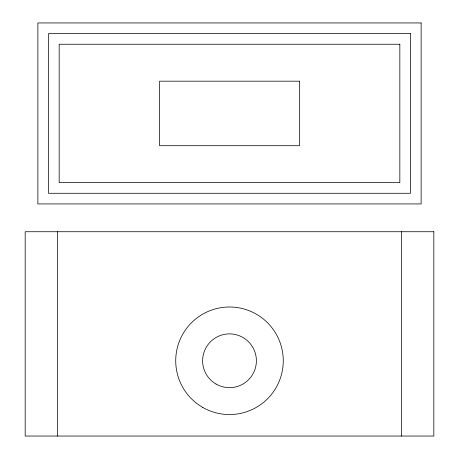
<?xml version="1.0" encoding="UTF-8"?>
<svg xmlns="http://www.w3.org/2000/svg" width="459" height="459" viewBox="0 0 459 459"><rect width="100%" height="100%" fill="white"/><g stroke="black" fill="none" stroke-linecap="round" stroke-linejoin="round"><path stroke-width="0.69" d="M401.556 231.732L401.556 436.05M57.444 231.732L57.444 436.05M421.127 22.95L37.873 22.95L37.873 203.934L421.127 203.934L421.127 22.95M410.484 33.599L48.516 33.599L48.516 193.285L410.484 193.285L410.484 33.599M399.835 44.242L59.165 44.242L59.165 182.642L399.835 182.642L399.835 44.242M299.4 81.18L159.6 81.18L159.6 145.704L299.4 145.704L299.4 81.18M433.818 231.732L25.182 231.732L25.182 436.05L433.818 436.05L433.818 231.732M216.057 384.057A26.886 26.886 0 0 0 256.386 360.774A26.886 26.886 0 0 0 216.057 337.491A26.886 26.886 0 0 0 216.057 384.057M202.614 407.34A53.766 53.766 0 0 0 283.266 360.774A53.766 53.766 0 0 0 202.614 314.208A53.766 53.766 0 0 0 202.614 407.34"/></g></svg>
